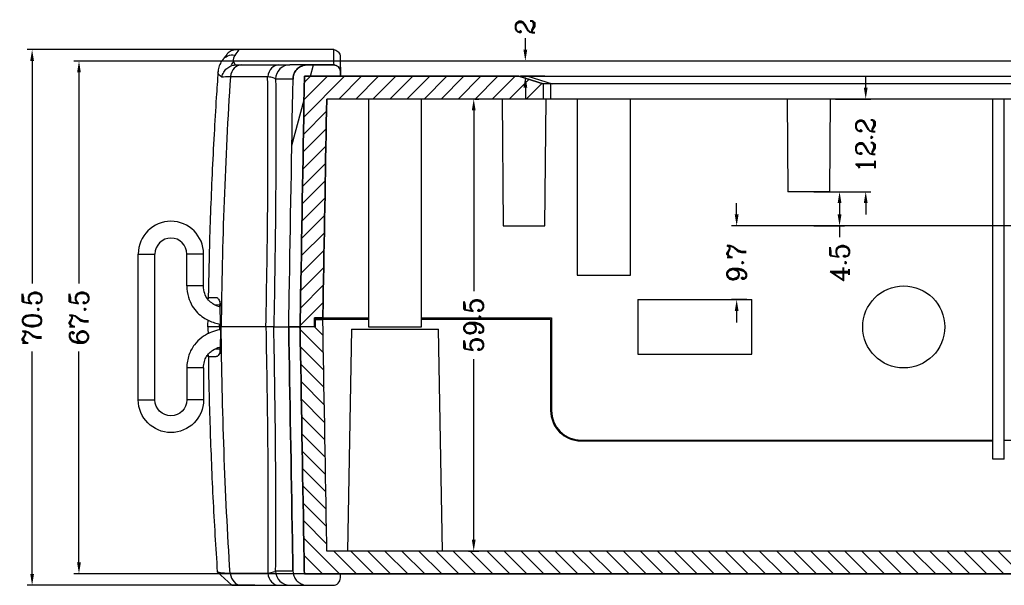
# Model space of a CAD drawing. Header units: millimetres. Extents: x -56 to 1013, y 0 to 900.
# Drawn here: x 345.2 to 474.8, y 739.5 to 814 of the extents above; entities that cross this region are included whole.
import ezdxf

# ---------------------------------------------------------------- set-up
doc = ezdxf.new("R2010")
doc.units = ezdxf.units.MM
doc.header["$MEASUREMENT"] = 0
doc.layers.get('0').update_dxf_attribs({"linetype": 'CONTINUOUS'})
doc.layers.get('Defpoints').update_dxf_attribs({"linetype": 'CONTINUOUS'})
doc.layers.add('1', color=7, linetype='CONTINUOUS')
doc.styles.add('ROMANC', font='romanc.shx', dxfattribs={"bigfont": 'gbcbig.shx'})
doc.dimstyles.new('YanXiu', dxfattribs={"dimtxt": 2.5, "dimasz": 1.5, "dimexe": 0.66, "dimexo": 0.66, "dimgap": 0.66, "dimtad": 0, "dimdec": 1, "dimzin": 0, "dimdsep": 46, "dimtxsty": 'ROMANC', "dimcen": 0, "dimclrd": 131, "dimclre": 131, "dimclrt": 42, "dimadec": 0, "dimazin": 0, "dimtfac": 1, "dimtdec": 4, "dimtofl": 0, "dimtmove": 0, "dimatfit": 3, "dimfxl": 1, "dimtolj": 1, "dimtzin": 0, "dimlwd": 0, "dimlwe": 0, "dimarcsym": 0})

# ---------------------------------------------------------------- blocks, each defined once
blk = doc.blocks.new('*D55')
at = {"color": 131, "lineweight": 5}
for p, q in [((456.59, 805.04), (456.59, 806.54)), ((452.61, 803.54), (457.25, 803.54)), ((452.61, 791.34), (457.25, 791.34)), ((456.59, 789.84), (456.59, 788.34))]:
    blk.add_line(p, q, dxfattribs=at)
at = {"color": 131, "lineweight": 18}
for points in [[(456.34, 805.04), (456.84, 805.04), (456.59, 803.54)], [(456.34, 789.84), (456.84, 789.84), (456.59, 791.34)]]:
    blk.add_solid(points, dxfattribs=at)
at = {"layer": 'Defpoints', "color": 0, "lineweight": 18}
for p in [(451.95, 803.54), (451.95, 791.34), (456.59, 791.34)]:
    blk.add_point(p, dxfattribs=at)
at = {"color": 42, "lineweight": 18, "insert": (456.59, 797.44), "char_height": 2.5, "attachment_point": 5, "rotation": 90, "style": 'ROMANC'}
blk.add_mtext('12.2', dxfattribs=at)
blk = doc.blocks.new('*D56')
at = {"color": 131, "lineweight": 5}
for p, q in [((439.59, 788.34), (439.59, 789.84)), ((491.22, 786.84), (438.93, 786.84)), ((440.93, 777.14), (438.93, 777.14)), ((439.59, 775.64), (439.59, 774.14))]:
    blk.add_line(p, q, dxfattribs=at)
at = {"color": 131, "lineweight": 18}
for points in [[(439.34, 788.34), (439.84, 788.34), (439.59, 786.84)], [(439.34, 775.64), (439.84, 775.64), (439.59, 777.14)]]:
    blk.add_solid(points, dxfattribs=at)
at = {"layer": 'Defpoints', "color": 0, "lineweight": 18}
for p in [(439.59, 786.84), (491.88, 786.84), (441.59, 777.14)]:
    blk.add_point(p, dxfattribs=at)
at = {"color": 42, "lineweight": 18, "insert": (439.59, 781.99), "char_height": 2.5, "attachment_point": 5, "rotation": 90, "style": 'ROMANC'}
blk.add_mtext('9.7', dxfattribs=at)
blk = doc.blocks.new('*D57')
at = {"color": 131, "lineweight": 5}
for p, q in [((449.75, 791.34), (453.8, 791.34)), ((453.14, 789.84), (453.14, 788.34)), ((449.75, 786.84), (453.8, 786.84)), ((453.14, 786.84), (453.14, 785.34))]:
    blk.add_line(p, q, dxfattribs=at)
at = {"color": 131, "lineweight": 18}
for points in [[(452.89, 789.84), (453.39, 789.84), (453.14, 791.34)], [(452.89, 788.34), (453.39, 788.34), (453.14, 786.84)]]:
    blk.add_solid(points, dxfattribs=at)
at = {"layer": 'Defpoints', "color": 0, "lineweight": 18}
for p in [(449.09, 791.34), (449.09, 786.84), (453.14, 786.84)]:
    blk.add_point(p, dxfattribs=at)
at = {"color": 42, "lineweight": 18, "insert": (453.14, 782), "char_height": 2.5, "attachment_point": 5, "rotation": 90, "style": 'ROMANC'}
blk.add_mtext('4.5', dxfattribs=at)
blk = doc.blocks.new('*D59')
at = {"color": 131, "lineweight": 5}
for p, q in [((405.11, 803.54), (405.62, 803.54)), ((404.96, 802.04), (404.96, 778.26)), ((404.96, 745.54), (404.96, 769.32)), ((404.29, 744.04), (405.62, 744.04))]:
    blk.add_line(p, q, dxfattribs=at)
at = {"color": 131, "lineweight": 18}
for points in [[(404.71, 802.04), (405.21, 802.04), (404.96, 803.54)], [(404.71, 745.54), (405.21, 745.54), (404.96, 744.04)]]:
    blk.add_solid(points, dxfattribs=at)
at = {"layer": 'Defpoints', "color": 0, "lineweight": 18}
for p in [(404.45, 803.54), (403.63, 744.04), (404.96, 744.04)]:
    blk.add_point(p, dxfattribs=at)
at = {"color": 42, "lineweight": 18, "insert": (404.96, 773.79), "char_height": 2.5, "attachment_point": 5, "rotation": 90, "style": 'ROMANC'}
blk.add_mtext('59.5', dxfattribs=at)
blk = doc.blocks.new('*D63')
at = {"color": 131, "lineweight": 5}
for p, q in [((379.6, 810.04), (346.14, 810.04)), ((346.8, 808.54), (346.8, 779.26)), ((346.8, 741.04), (346.8, 770.32)), ((376.15, 739.54), (346.14, 739.54))]:
    blk.add_line(p, q, dxfattribs=at)
at = {"color": 131, "lineweight": 18}
for points in [[(346.55, 808.54), (347.05, 808.54), (346.8, 810.04)], [(346.55, 741.04), (347.05, 741.04), (346.8, 739.54)]]:
    blk.add_solid(points, dxfattribs=at)
at = {"layer": 'Defpoints', "color": 0, "lineweight": 18}
for p in [(380.26, 810.04), (346.8, 739.54), (376.81, 739.54)]:
    blk.add_point(p, dxfattribs=at)
at = {"color": 42, "lineweight": 18, "insert": (346.8, 774.79), "char_height": 2.5, "attachment_point": 5, "rotation": 90, "style": 'ROMANC'}
blk.add_mtext('70.5', dxfattribs=at)
blk = doc.blocks.new('*D64')
at = {"color": 131, "lineweight": 5}
for p, q in [((389.95, 808.54), (352.31, 808.54)), ((352.97, 807.04), (352.97, 779.26)), ((352.97, 742.54), (352.97, 770.32)), ((387.52, 741.04), (352.31, 741.04))]:
    blk.add_line(p, q, dxfattribs=at)
at = {"color": 131, "lineweight": 18}
for points in [[(352.72, 807.04), (353.22, 807.04), (352.97, 808.54)], [(352.72, 742.54), (353.22, 742.54), (352.97, 741.04)]]:
    blk.add_solid(points, dxfattribs=at)
at = {"layer": 'Defpoints', "color": 0, "lineweight": 18}
for p in [(352.97, 808.54), (390.61, 808.54), (388.18, 741.04)]:
    blk.add_point(p, dxfattribs=at)
at = {"color": 42, "lineweight": 18, "insert": (352.97, 774.79), "char_height": 2.5, "attachment_point": 5, "rotation": 90, "style": 'ROMANC'}
blk.add_mtext('67.5', dxfattribs=at)
blk = doc.blocks.new('*D65')
at = {"color": 131, "lineweight": 5}
for p, q in [((411.76, 810.04), (411.76, 811.54)), ((413.8, 808.54), (411.1, 808.54)), ((414.31, 806.54), (411.1, 806.54)), ((411.76, 805.04), (411.76, 803.54))]:
    blk.add_line(p, q, dxfattribs=at)
at = {"color": 131, "lineweight": 18}
for points in [[(411.51, 810.04), (412.01, 810.04), (411.76, 808.54)], [(411.51, 805.04), (412.01, 805.04), (411.76, 806.54)]]:
    blk.add_solid(points, dxfattribs=at)
at = {"layer": 'Defpoints', "color": 0, "lineweight": 18}
for p in [(411.76, 808.54), (414.46, 808.54), (414.97, 806.54)]:
    blk.add_point(p, dxfattribs=at)
at = {"color": 42, "lineweight": 18, "insert": (411.76, 813.03), "char_height": 2.5, "attachment_point": 5, "rotation": 90, "style": 'ROMANC'}
blk.add_mtext('2', dxfattribs=at)

msp = doc.modelspace()

# ---------------------------------------------------------------- hatches: boundary and pattern name
at = {"layer": '1', "lineweight": 13}
h = msp.add_hatch(dxfattribs=at)
h.set_pattern_fill('ANSI31', color=0, scale=5, angle=29.9848, style=0)
h.set_pattern_definition([(74.9848, (0, -10.213), (-15.33298, 4.11282), [])])
edge = h.paths.add_edge_path()
edge.add_line((382.09, 773.54), (380.59, 773.54))
edge.add_spline(control_points=[(380.59, 773.54), (380.61, 774.89), (380.64, 776.24), (380.83, 787.12), (380.99, 796.64), (381.16, 806.17)], knot_values=[0, 0, 0, 0, 0.124223, 0.124223, 1, 1, 1, 1], degree=3, periodic=0)
edge.add_spline(control_points=[(381.16, 806.17), (381.16, 806.28), (381.17, 806.39), (381.22, 806.63), (381.26, 806.76), (381.39, 807.08), (381.51, 807.26), (381.8, 807.58), (381.97, 807.71), (382.35, 807.91), (382.55, 807.98), (382.86, 808.03), (382.96, 808.04), (383.06, 808.04)], knot_values=[0, 0, 0, 0, 0.11297, 0.11297, 0.247832, 0.247832, 0.465219, 0.465219, 0.682651, 0.682651, 0.900097, 0.900097, 1, 1, 1, 1], degree=3, periodic=0)
edge.add_line((383.06, 808.04), (386.5, 808.04))
edge.add_ellipse((386.5, 807.14), major_axis=(-0.9, 0), ratio=1, start_angle=181, end_angle=270, ccw=False)
edge.add_line((387.4, 807.15), (387.41, 806.54))
edge.add_line((387.41, 806.54), (382.67, 806.54))
edge.add_spline(control_points=[(382.67, 806.54), (382.5, 796.9), (382.33, 787.27), (382.14, 776.27), (382.11, 774.9), (382.09, 773.54)], knot_values=[0, 0, 0, 0, 0.875709, 0.875709, 1, 1, 1, 1], degree=3, periodic=0)
h = msp.add_hatch(dxfattribs=at)
h.set_pattern_fill('ANSI31', color=2, scale=0.5, style=0)
h.set_pattern_definition([(45, (0, -10.2129), (-1.122532, 1.122532), [])])
edge = h.paths.add_edge_path()
edge.add_spline(control_points=[(385.6, 803.54), (385.45, 795.12), (385.3, 786.69), (385.13, 777.09), (385.11, 775.92), (385.09, 774.74)], knot_values=[0, 0, 0, 0, 0.877249, 0.877249, 1, 1, 1, 1], degree=3, periodic=0)
edge.add_line((385.09, 774.74), (383.99, 774.74))
edge.add_line((383.99, 774.74), (383.99, 773.54))
edge.add_line((383.99, 773.54), (382.09, 773.54))
edge.add_spline(control_points=[(382.09, 773.54), (382.11, 774.9), (382.14, 776.27), (382.33, 787.27), (382.5, 796.9), (382.67, 806.54)], knot_values=[0, 0, 0, 0, 0.124302, 0.124302, 1, 1, 1, 1], degree=3, periodic=0)
edge.add_line((382.67, 806.54), (410.89, 806.54))
edge.add_line((410.89, 806.54), (414.09, 805.54))
edge.add_line((414.09, 805.54), (414.09, 803.54))
edge.add_line((414.09, 803.54), (385.6, 803.54))
edge = h.paths.add_edge_path()
edge.add_line((583.84, 803.04), (580.5, 803.04))
edge.add_line((580.5, 803.04), (580.5, 805.74))
edge.add_line((580.5, 805.74), (594.59, 805.74))
edge.add_line((594.59, 805.74), (594.59, 806.54))
edge.add_line((594.59, 806.54), (615.51, 806.54))
edge.add_spline(control_points=[(615.51, 806.54), (615.68, 796.9), (615.85, 787.27), (616.04, 776.27), (616.07, 774.9), (616.09, 773.54)], knot_values=[0, 0, 0, 0, 0.875729, 0.875729, 1, 1, 1, 1], degree=3, periodic=0)
edge.add_line((616.09, 773.54), (614.19, 773.54))
edge.add_line((614.19, 773.54), (614.19, 774.74))
edge.add_line((614.19, 774.74), (613.09, 774.74))
edge.add_spline(control_points=[(613.09, 774.74), (613.06, 775.93), (613.04, 777.12), (612.88, 786.72), (612.73, 795.13), (612.58, 803.54)], knot_values=[0, 0, 0, 0, 0.124342, 0.124342, 1, 1, 1, 1], degree=3, periodic=0)
edge.add_line((612.58, 803.54), (597.59, 803.54))
edge.add_line((597.59, 803.54), (597.59, 803.04))
edge.add_line((597.59, 803.04), (595.7, 803.04))
edge.add_line((595.7, 803.04), (595.49, 797.04))
edge.add_line((595.49, 797.04), (594.5, 797.04))
edge.add_line((594.5, 797.04), (594.29, 803.04))
edge.add_line((594.29, 803.04), (590.46, 803.04))
edge.add_line((590.46, 803.04), (590.29, 798.04))
edge.add_line((590.29, 798.04), (589.29, 798.04))
edge.add_line((589.29, 798.04), (589.11, 803.04))
edge.add_line((589.11, 803.04), (585.88, 803.04))
edge.add_spline(control_points=[(585.88, 803.04), (585.85, 802.2), (585.81, 801.37), (585.73, 799.7), (585.7, 798.87), (585.66, 798.04)], knot_values=[0, 0, 0, 0, 0.5, 0.5, 1, 1, 1, 1], degree=3, periodic=0)
edge.add_line((585.66, 798.04), (584.08, 798.04))
edge.add_spline(control_points=[(584.08, 798.04), (584.04, 798.87), (584, 799.7), (583.92, 801.37), (583.88, 802.2), (583.84, 803.04)], knot_values=[0, 0, 0, 0, 0.5, 0.5, 1, 1, 1, 1], degree=3, periodic=0)
edge = h.paths.add_edge_path()
edge.add_line((547.89, 798.04), (546.89, 798.04))
edge.add_line((546.89, 798.04), (546.72, 803.04))
edge.add_line((546.72, 803.04), (542.89, 803.04))
edge.add_line((542.89, 803.04), (542.68, 797.04))
edge.add_line((542.68, 797.04), (541.69, 797.04))
edge.add_line((541.69, 797.04), (541.48, 803.04))
edge.add_line((541.48, 803.04), (539.59, 803.04))
edge.add_line((539.59, 803.04), (539.59, 803.54))
edge.add_line((539.59, 803.54), (522.09, 803.54))
edge.add_line((522.09, 803.54), (522.09, 805.54))
edge.add_line((522.09, 805.54), (525.29, 806.54))
edge.add_line((525.29, 806.54), (542.59, 806.54))
edge.add_line((542.59, 806.54), (542.59, 805.74))
edge.add_line((542.59, 805.74), (556.68, 805.74))
edge.add_line((556.68, 805.74), (556.68, 803.04))
edge.add_line((556.68, 803.04), (553.34, 803.04))
edge.add_spline(control_points=[(553.34, 803.04), (553.3, 802.2), (553.26, 801.37), (553.18, 799.7), (553.14, 798.87), (553.1, 798.04)], knot_values=[0, 0, 0, 0, 0.5, 0.5, 1, 1, 1, 1], degree=3, periodic=0)
edge.add_line((553.1, 798.04), (551.52, 798.04))
edge.add_spline(control_points=[(551.52, 798.04), (551.48, 798.87), (551.45, 799.7), (551.37, 801.37), (551.33, 802.2), (551.3, 803.04)], knot_values=[0, 0, 0, 0, 0.5, 0.5, 1, 1, 1, 1], degree=3, periodic=0)
edge.add_line((551.3, 803.04), (548.06, 803.04))
edge.add_line((548.06, 803.04), (547.89, 798.04))
h = msp.add_hatch(dxfattribs=at)
h.set_pattern_fill('ANSI31', color=2, scale=0.5, angle=89.9544, style=0)
h.set_pattern_definition([(134.95437, (0, -10.2129), (-1.1234256, -1.1216378), [])])
edge = h.paths.add_edge_path()
edge.add_line((534.05, 748.04), (534.05, 754.54))
edge.add_arc((533.05, 754.54), 1, 0, 90)
edge.add_line((533.05, 755.54), (526.92, 755.54))
edge.add_arc((526.92, 754.54), 1, 90, 180)
edge.add_line((525.92, 754.54), (525.92, 748.04))
edge.add_line((525.92, 748.04), (518.99, 748.04))
edge.add_arc((518.99, 746.04), 2, 90, 180)
edge.add_line((516.99, 746.04), (516.99, 744.04))
edge.add_line((516.99, 744.04), (385.62, 744.04))
edge.add_spline(control_points=[(385.62, 744.04), (385.61, 744.96), (385.59, 745.89), (385.41, 756.06), (385.25, 765.3), (385.09, 774.54)], knot_values=[0, 0, 0, 0, 0.091059, 0.091059, 1, 1, 1, 1], degree=3, periodic=0)
edge.add_line((385.09, 774.54), (384.09, 774.54))
edge.add_line((384.09, 774.54), (384.09, 773.54))
edge.add_line((384.09, 773.54), (382.09, 773.54))
edge.add_spline(control_points=[(382.09, 773.54), (382.25, 764.07), (382.42, 754.6), (382.61, 743.77), (382.63, 742.4), (382.66, 741.04)], knot_values=[0, 0, 0, 0, 0.874041, 0.874041, 1, 1, 1, 1], degree=3, periodic=0)
edge.add_line((382.66, 741.04), (520.99, 741.04))
edge.add_line((520.99, 741.04), (520.99, 743.04))
edge.add_line((520.99, 743.04), (524.87, 743.04))
edge.add_line((524.87, 743.04), (526.31, 745.54))
edge.add_line((526.31, 745.54), (528.33, 745.54))
edge.add_line((528.33, 745.54), (528.33, 751.54))
edge.add_line((528.33, 751.54), (531.63, 751.54))
edge.add_line((531.63, 751.54), (531.63, 745.54))
edge.add_line((531.63, 745.54), (533.66, 745.54))
edge.add_line((533.66, 745.54), (535.1, 743.04))
edge.add_line((535.1, 743.04), (537.98, 743.04))
edge.add_line((537.98, 743.04), (538.33, 763.04))
edge.add_line((538.33, 763.04), (595.35, 763.04))
edge.add_line((595.35, 763.04), (595.69, 743.04))
edge.add_line((595.69, 743.04), (597.8, 743.04))
edge.add_line((597.8, 743.04), (597.8, 741.04))
edge.add_line((597.8, 741.04), (615.52, 741.04))
edge.add_spline(control_points=[(615.52, 741.04), (615.55, 742.4), (615.57, 743.77), (615.76, 754.6), (615.92, 764.07), (616.09, 773.54)], knot_values=[0, 0, 0, 0, 0.125985, 0.125985, 1, 1, 1, 1], degree=3, periodic=0)
edge.add_line((616.09, 773.54), (614.09, 773.54))
edge.add_line((614.09, 773.54), (614.09, 774.54))
edge.add_line((614.09, 774.54), (613.09, 774.54))
edge.add_spline(control_points=[(613.09, 774.54), (612.93, 765.3), (612.77, 756.06), (612.59, 745.89), (612.57, 744.96), (612.56, 744.04)], knot_values=[0, 0, 0, 0, 0.908941, 0.908941, 1, 1, 1, 1], degree=3, periodic=0)
edge.add_line((612.56, 744.04), (598.78, 744.04))
edge.add_line((598.78, 744.04), (598.59, 766.04))
edge.add_line((598.59, 766.04), (535.09, 766.04))
edge.add_line((535.09, 766.04), (534.93, 748.04))
edge.add_line((534.93, 748.04), (534.05, 748.04))
h = msp.add_hatch(dxfattribs=at)
h.set_pattern_fill('ANSI31', color=0, scale=5, angle=59.9696, style=0)
h.set_pattern_definition([(104.9696, (0, -10.213), (-15.33625, -4.1006), [])])
edge = h.paths.add_edge_path()
edge.add_spline(control_points=[(382.66, 741.04), (382.63, 742.4), (382.61, 743.77), (382.42, 754.6), (382.25, 764.07), (382.09, 773.54)], knot_values=[0, 0, 0, 0, 0.125929, 0.125929, 1, 1, 1, 1], degree=3, periodic=0)
edge.add_line((382.09, 773.54), (380.59, 773.54))
edge.add_spline(control_points=[(380.59, 773.54), (380.75, 764.18), (380.92, 754.81), (381.1, 744.1), (381.13, 742.75), (381.15, 741.4)], knot_values=[0, 0, 0, 0, 0.873981, 0.873981, 1, 1, 1, 1], degree=3, periodic=0)
edge.add_spline(control_points=[(381.15, 741.4), (381.15, 741.29), (381.16, 741.18), (381.23, 740.86), (381.3, 740.66), (381.52, 740.29), (381.66, 740.13), (381.98, 739.85), (382.17, 739.74), (382.57, 739.59), (382.78, 739.54), (383.01, 739.54), (383.03, 739.54), (383.05, 739.54)], knot_values=[0, 0, 0, 0, 0.112701, 0.112701, 0.330004, 0.330004, 0.547304, 0.547304, 0.764639, 0.764639, 0.982027, 0.982027, 1, 1, 1, 1], degree=3, periodic=0)
edge.add_line((383.05, 739.54), (386.41, 739.54))
edge.add_arc((386.41, 740.54), 1, 270, 359)
edge.add_line((387.41, 740.52), (387.42, 741.04))
edge.add_line((387.42, 741.04), (382.66, 741.04))

# ---------------------------------------------------------------- linework, layer by layer
at = {"layer": '1', "color": 0, "linetype": 'Continuous', "lineweight": 18}
for p, q in [((386.47, 810.04), (374.04, 810.04)), ((383.06, 808.04), (380.76, 808.04)), ((386.5, 808.04), (383.06, 808.04)), ((383.06, 808.04), (386.5, 808.04)), ((610.8, 808.54), (387.38, 808.54)), ((387.41, 806.54), (387.4, 807.15)), ((387.4, 807.15), (387.41, 806.54)), ((387.41, 806.54), (382.67, 806.54)), ((410.89, 806.54), (382.67, 806.54)), ((382.67, 806.54), (410.89, 806.54)), ((387.41, 806.54), (382.67, 806.54)), ((414.09, 805.54), (410.89, 806.54)), ((410.89, 806.54), (412.08, 806.54)), ((410.89, 806.54), (414.09, 805.54)), ((412.08, 806.54), (524.1, 806.54)), ((414.09, 805.54), (414.09, 803.54)), ((414.09, 805.54), (414.09, 805.54)), ((414.09, 805.54), (414.09, 803.54)), ((520.9, 805.54), (415.28, 805.54)), ((414.09, 803.54), (385.6, 803.54)), ((414.09, 803.54), (385.6, 803.54)), ((391.09, 803.54), (391.09, 773.54)), ((398.09, 773.54), (398.09, 803.54)), ((408.69, 803.54), (408.84, 786.84)), ((415.09, 803.54), (414.09, 803.54)), ((414.34, 786.84), (414.49, 803.54)), ((521.09, 803.54), (415.09, 803.54)), ((418.59, 803.54), (418.59, 780.34)), ((425.59, 780.34), (425.59, 803.54)), ((446.23, 803.54), (446.34, 791.34)), ((451.84, 791.34), (451.95, 803.54)), ((473.34, 756.14), (473.34, 803.54)), ((474.84, 756.14), (474.84, 803.54)), ((451.84, 791.34), (446.34, 791.34)), ((408.84, 786.84), (414.34, 786.84)), ((360.78, 763.94), (360.78, 783.14)), ((362.98, 763.94), (362.98, 783.14)), ((367.18, 778.94), (367.18, 783.14)), ((369.38, 778.94), (369.38, 783.14)), ((418.59, 780.34), (425.59, 780.34)), ((369.38, 778.94), (367.18, 778.94)), ((370.01, 777.41), (371.02, 777.42)), ((426.59, 777.14), (441.59, 777.14)), ((426.59, 777.14), (426.59, 769.94)), ((441.59, 769.94), (441.59, 777.14)), ((383.99, 773.54), (383.99, 774.74)), ((383.99, 774.74), (385.09, 774.74)), ((385.09, 774.74), (383.99, 774.74)), ((383.99, 774.74), (383.99, 773.54)), ((383.99, 774.54), (384.09, 774.54)), ((384.09, 774.54), (385.09, 774.54)), ((384.09, 773.54), (384.09, 774.54)), ((385.09, 774.54), (384.09, 774.54)), ((384.09, 774.54), (384.09, 773.54)), ((385.09, 774.74), (391.09, 774.74)), ((391.09, 774.54), (385.09, 774.54)), ((398.09, 774.74), (415.19, 774.74)), ((415.09, 774.54), (398.09, 774.54)), ((415.09, 774.54), (415.09, 762.54)), ((415.19, 774.74), (415.19, 762.54)), ((371.46, 773.54), (369.96, 773.54)), ((371.46, 773.54), (369.96, 773.54)), ((371.46, 773.54), (371.49, 773.54)), ((371.46, 773.54), (371.49, 773.54)), ((378.62, 773.54), (380.59, 773.54)), ((378.62, 773.54), (380.59, 773.54)), ((382.09, 773.54), (380.59, 773.54)), ((380.59, 773.54), (382.09, 773.54)), ((382.09, 773.54), (380.59, 773.54)), ((382.09, 773.54), (380.59, 773.54)), ((384.09, 773.54), (382.09, 773.54)), ((383.99, 773.54), (382.09, 773.54)), ((383.99, 773.54), (382.09, 773.54)), ((384.09, 773.54), (382.09, 773.54)), ((388.86, 773.24), (388.35, 744.04)), ((388.86, 773.24), (400.32, 773.24)), ((391.09, 773.54), (398.09, 773.54)), ((400.83, 744.04), (400.32, 773.24)), ((426.59, 769.94), (441.59, 769.94)), ((369.38, 768.14), (367.18, 768.14)), ((367.18, 768.14), (367.18, 763.94)), ((369.38, 768.14), (369.38, 763.94)), ((419.09, 758.64), (473.34, 758.64)), ((474.84, 758.64), (523.34, 758.64)), ((419.09, 758.54), (473.34, 758.54)), ((474.84, 756.14), (473.34, 756.14)), ((516.99, 744.04), (385.62, 744.04)), ((516.99, 744.04), (385.62, 744.04)), ((373.08, 739.54), (371.19, 741.31)), ((382.66, 741.04), (387.42, 741.04)), ((520.99, 741.04), (382.66, 741.04)), ((382.66, 741.04), (520.99, 741.04)), ((387.42, 741.04), (382.66, 741.04)), ((387.41, 740.52), (387.42, 741.04)), ((387.41, 740.52), (387.42, 741.04)), ((373.08, 739.54), (374.34, 739.54)), ((380.76, 739.54), (383.05, 739.54)), ((383.05, 739.54), (386.41, 739.54)), ((383.05, 739.54), (386.41, 739.54))]:
    msp.add_line(p, q, dxfattribs=at)
at = {"layer": '1', "color": 0, "linetype": 'Continuous', "lineweight": 13}
for p, q in [((381.16, 806.17), (378.87, 806.17)), ((412.08, 806.54), (415.28, 805.54)), ((415.09, 805.54), (415.09, 803.54)), ((360.78, 783.14), (362.98, 783.14)), ((369.38, 783.14), (367.18, 783.14)), ((371.5, 776.43), (370.93, 776.42)), ((371.59, 776.44), (371.5, 776.44)), ((370.94, 770.64), (371.5, 770.64)), ((371.5, 770.64), (371.59, 770.64)), ((360.78, 763.94), (362.98, 763.94)), ((369.38, 763.94), (367.18, 763.94)), ((381.15, 741.4), (378.87, 741.4))]:
    msp.add_line(p, q, dxfattribs=at)
at = {"layer": '1', "color": 0, "linetype": 'Continuous', "lineweight": 18}
msp.add_circle((461.59, 773.54), 5.4, dxfattribs=at)
for centre, radius, start, end in [((386.5, 807.14), 0.9, 1, 90), ((365.08, 783.14), 4.3, 0, 180), ((365.08, 783.14), 2.1, 0, 180), ((419.09, 762.54), 4, 180, 270), ((419.09, 762.54), 3.9, 180, 270), ((386.41, 740.54), 1, 270, 359), ((386.41, 740.54), 1, 270, 359)]:
    msp.add_arc(centre, radius, start, end, dxfattribs=at)
at = {"layer": '1', "color": 0, "linetype": 'Continuous', "lineweight": 18, "extrusion": (0, 0, -1)}
for centre, radius, start, end in [((-386.5, 807.14), 0.9, 90, 179), ((-365.08, 763.94), 4.3, 180, 0), ((-365.08, 763.94), 2.1, 180, 0)]:
    msp.add_arc(centre, radius, start, end, dxfattribs=at)
at = {"layer": '1', "color": 0, "linetype": 'Continuous', "lineweight": 13}
for centre, major_axis, ratio, start_param, end_param in [((373.37, 807.5), (-1.55, 1.1), 0.922904, 5.226291, 6.283689), ((374.37, 806.14), (0, -1.9), 0.77894, 3.141593, 4.530151), ((379.28, 806.14), (0, -1.9), 0.778093, 3.141593, 4.536126), ((380.76, 806.14), (0, -1.9), 0.996069, 3.141593, 4.694936), ((374.34, 741.44), (0, -1.9), 0.778725, 4.89314, 6.283185), ((379.28, 741.44), (0, -1.9), 0.77776, 4.886225, 6.283185), ((380.76, 741.44), (0, -1.9), 0.996089, 4.729842, 6.283185)]:
    msp.add_ellipse(centre, major_axis=major_axis, ratio=ratio, start_param=start_param, end_param=end_param, dxfattribs=at)
at = {"layer": '1', "color": 0, "linetype": 'Continuous', "lineweight": 18, "extrusion": (0, 0, -1)}
msp.add_ellipse((414.09, 809.73), major_axis=(5.53, -1.73), ratio=0.690451, start_param=1.14578, end_param=1.180578, dxfattribs=at)
at = {"layer": '1', "color": 0, "linetype": 'Continuous', "lineweight": 18}
for points, degree in [([(372.37, 809.32), (371.83, 808.6)], 1), ([(386.52, 810.04), (386.5, 810.04), (386.49, 810.04), (386.47, 810.04)], 3), ([(373.39, 808.54), (373.32, 808.45), (373.2, 808.28), (373.07, 808.11), (373.01, 808.02)], 3), ([(373.56, 808.03), (373.59, 808.04), (373.63, 808.04), (373.66, 808.04)], 3), ([(373.66, 808.04), (373.85, 808.04), (374.09, 808.04), (374.37, 808.04)], 3), ([(374.37, 808.04), (376.01, 808.04), (377.64, 808.04), (379.28, 808.04)], 3), ([(379.28, 808.04), (380.13, 808.04), (380.64, 808.04), (380.76, 808.04)], 3), ([(387.37, 809.15), (387.38, 808.49), (387.39, 807.82), (387.4, 807.15)], 3), ([(370.01, 777.41), (370.09, 777.41), (370.44, 777.41), (371.02, 777.42)], 3), ([(371.5, 776.44), (371.5, 776.37), (371.5, 776.3), (371.5, 776.23)], 3), ([(371.5, 776.23), (371.5, 776.29), (371.5, 776.36), (371.5, 776.43)], 3), ([(371.6, 773.54), (371.59, 774.5), (371.58, 775.46), (371.59, 776.42)], 3), ([(369.96, 773.54), (369.96, 773.85), (369.96, 774.17), (369.97, 774.49)], 3), ([(369.96, 773.54), (369.96, 773.23), (369.96, 772.93), (369.97, 772.62)], 3), ([(371.46, 773.54), (371.46, 773.67), (371.46, 773.81), (371.46, 773.95)], 3), ([(371.46, 773.95), (371.46, 773.81), (371.46, 773.67), (371.46, 773.54)], 3), ([(371.46, 773.54), (371.46, 773.41), (371.46, 773.27), (371.46, 773.14)], 3), ([(371.46, 773.54), (371.46, 773.41), (371.46, 773.27), (371.46, 773.14)], 3), ([(371.6, 773.54), (371.59, 772.57), (371.58, 771.6), (371.59, 770.64)], 3), ([(371.5, 770.9), (371.5, 770.81), (371.5, 770.72), (371.5, 770.64)], 3), ([(371.5, 770.9), (371.5, 770.81), (371.5, 770.72), (371.5, 770.64)], 3), ([(370.02, 769.64), (370.1, 769.64), (370.44, 769.64), (371.02, 769.64)], 3), ([(374.34, 739.54), (375.98, 739.54), (377.63, 739.54), (379.28, 739.54)], 3), ([(379.28, 739.54), (380.13, 739.54), (380.64, 739.54), (380.76, 739.54)], 3)]:
    msp.add_open_spline(points, degree=degree, dxfattribs=at)
for points, knots in [([(373.76, 810.04), (373.56, 810.04), (373.35, 810), (372.97, 809.86), (372.79, 809.76), (372.53, 809.54), (372.44, 809.45), (372.36, 809.34)], [0, 0, 0, 0, 0.376774, 0.376774, 0.753407, 0.753407, 1, 1, 1, 1]), ([(373.76, 810.04), (373.83, 810.04), (373.91, 810.04), (374, 810.04), (374.02, 810.04), (374.04, 810.04)], [0, 0, 0, 0, 0.768099, 0.768099, 1, 1, 1, 1]), ([(386.52, 810.04), (386.62, 810.03), (386.72, 810.01), (386.9, 809.93), (386.99, 809.88), (387.14, 809.74), (387.2, 809.66), (387.3, 809.49), (387.34, 809.39), (387.36, 809.25), (387.37, 809.21), (387.37, 809.16), (387.37, 809.16), (387.37, 809.15)], [0, 0, 0, 0, 0.222157, 0.222157, 0.444202, 0.444202, 0.667966, 0.667966, 0.895005, 0.895005, 0.992337, 0.992337, 1, 1, 1, 1]), ([(371.82, 808.6), (371.81, 808.58), (371.64, 808.38), (371.44, 807.91), (371.28, 807.42), (371.29, 807.15), (371.29, 807.12)], [0, 0, 0, 0, 0.05409, 0.503667, 0.941163, 1, 1, 1, 1]), ([(371.78, 806.4), (371.78, 806.41), (371.78, 806.41), (371.83, 806.64), (371.91, 806.87), (372.14, 807.25), (372.28, 807.42), (372.6, 807.7), (372.78, 807.81), (373.16, 807.97), (373.36, 808.02), (373.56, 808.03)], [0, 0, 0, 0, 0.006695, 0.006695, 0.270144, 0.270144, 0.514797, 0.514797, 0.757325, 0.757325, 1, 1, 1, 1]), ([(383.06, 808.04), (382.96, 808.04), (382.86, 808.03), (382.55, 807.98), (382.35, 807.91), (381.97, 807.71), (381.8, 807.58), (381.51, 807.26), (381.39, 807.08), (381.26, 806.76), (381.22, 806.63), (381.17, 806.39), (381.16, 806.28), (381.16, 806.17)], [0, 0, 0, 0, 0.099903, 0.099903, 0.317349, 0.317349, 0.534781, 0.534781, 0.752168, 0.752168, 0.88703, 0.88703, 1, 1, 1, 1]), ([(381.16, 806.17), (381.16, 806.28), (381.17, 806.39), (381.22, 806.63), (381.26, 806.76), (381.39, 807.08), (381.51, 807.26), (381.8, 807.58), (381.97, 807.71), (382.35, 807.91), (382.55, 807.98), (382.86, 808.03), (382.96, 808.04), (383.06, 808.04)], [0, 0, 0, 0, 0.11297, 0.11297, 0.247832, 0.247832, 0.465219, 0.465219, 0.682651, 0.682651, 0.900097, 0.900097, 1, 1, 1, 1]), ([(371.28, 807.12), (371.2, 806), (371.02, 803.26), (370.75, 798.78), (370.49, 793.71), (370.28, 788.57), (370.12, 783.5), (370.04, 779.73), (370, 777.64), (370, 777.24)], [0, 0, 0, 0, 0.114431, 0.278076, 0.454547, 0.624189, 0.792559, 0.959477, 1, 1, 1, 1]), ([(380.59, 773.54), (380.61, 774.89), (380.64, 776.24), (380.83, 787.12), (380.99, 796.64), (381.16, 806.17)], [0, 0, 0, 0, 0.124223, 0.124223, 1, 1, 1, 1]), ([(380.59, 773.54), (380.61, 774.89), (380.64, 776.24), (380.83, 787.12), (380.99, 796.64), (381.16, 806.17)], [0, 0, 0, 0, 0.124223, 0.124223, 1, 1, 1, 1]), ([(382.09, 773.54), (382.11, 774.9), (382.14, 776.27), (382.33, 787.27), (382.5, 796.9), (382.67, 806.54)], [0, 0, 0, 0, 0.124291, 0.124291, 1, 1, 1, 1]), ([(382.09, 773.54), (382.11, 774.9), (382.14, 776.27), (382.33, 787.27), (382.5, 796.9), (382.67, 806.54)], [0, 0, 0, 0, 0.124302, 0.124302, 1, 1, 1, 1]), ([(382.09, 773.54), (382.11, 774.9), (382.14, 776.27), (382.33, 787.27), (382.5, 796.9), (382.67, 806.54)], [0, 0, 0, 0, 0.124302, 0.124302, 1, 1, 1, 1]), ([(382.67, 806.54), (382.5, 796.9), (382.33, 787.27), (382.14, 776.27), (382.11, 774.9), (382.09, 773.54)], [0, 0, 0, 0, 0.875709, 0.875709, 1, 1, 1, 1]), ([(415.09, 805.54), (414.98, 805.54), (414.86, 805.54), (414.65, 805.54), (414.55, 805.54), (414.38, 805.54), (414.3, 805.54), (414.18, 805.54), (414.14, 805.54), (414.1, 805.54), (414.09, 805.54), (414.09, 805.54)], [0, 0, 0, 0, 0.214451, 0.214451, 0.428847, 0.428847, 0.643779, 0.643779, 0.85861, 0.85861, 1, 1, 1, 1]), ([(385.09, 774.74), (385.11, 775.92), (385.13, 777.09), (385.3, 786.69), (385.45, 795.12), (385.6, 803.54)], [0, 0, 0, 0, 0.122751, 0.122751, 1, 1, 1, 1]), ([(385.6, 803.54), (385.45, 795.12), (385.3, 786.69), (385.13, 777.09), (385.11, 775.92), (385.09, 774.74)], [0, 0, 0, 0, 0.877249, 0.877249, 1, 1, 1, 1]), ([(367.18, 778.94), (367.18, 778.43), (367.3, 777.52), (367.82, 776.31), (368.53, 775.41), (369.5, 774.62), (370.55, 774.13), (371.33, 773.94), (371.59, 773.89)], [0, 0, 0, 0, 0.201713, 0.378719, 0.534154, 0.670766, 0.890447, 1, 1, 1, 1]), ([(371.62, 776.14), (371.43, 776.19), (371.02, 776.34), (370.43, 776.68), (369.87, 777.21), (369.46, 777.99), (369.37, 778.59), (369.38, 778.94)], [0, 0, 0, 0, 0.149363, 0.335192, 0.528873, 0.739135, 1, 1, 1, 1]), ([(369.99, 777.24), (369.99, 777.24), (369.99, 777.25), (369.99, 777.31), (370, 777.36), (370.01, 777.4), (370.01, 777.41), (370.01, 777.41)], [0, 0, 0, 0, 0.044649, 0.044649, 0.621046, 0.621046, 1, 1, 1, 1]), ([(371.02, 777.42), (371.08, 777.42), (371.14, 777.4), (371.25, 777.33), (371.31, 777.27), (371.41, 777.13), (371.46, 777.04), (371.53, 776.85), (371.56, 776.75), (371.58, 776.57), (371.59, 776.49), (371.59, 776.42)], [0, 0, 0, 0, 0.21627, 0.21627, 0.43244, 0.43244, 0.649897, 0.649897, 0.865168, 0.865168, 1, 1, 1, 1]), ([(371.5, 776.95), (371.5, 776.86), (371.5, 776.75), (371.5, 776.58), (371.5, 776.5), (371.5, 776.43)], [0, 0, 0, 0, 0.585808, 0.585808, 1, 1, 1, 1]), ([(371.5, 776.95), (371.5, 776.86), (371.5, 776.76), (371.5, 776.59), (371.5, 776.51), (371.5, 776.44)], [0, 0, 0, 0, 0.570987, 0.570987, 1, 1, 1, 1]), ([(385.62, 744.04), (385.61, 744.96), (385.59, 745.89), (385.41, 756.06), (385.25, 765.3), (385.09, 774.54)], [0, 0, 0, 0, 0.091059, 0.091059, 1, 1, 1, 1]), ([(385.62, 744.04), (385.61, 744.96), (385.59, 745.89), (385.41, 756.06), (385.25, 765.3), (385.09, 774.54)], [0, 0, 0, 0, 0.091059, 0.091059, 1, 1, 1, 1]), ([(371.59, 773.18), (371.46, 773.16), (370.98, 773.06), (370.13, 772.77), (369.07, 772.16), (368.08, 771.2), (367.35, 769.8), (367.18, 768.74), (367.18, 768.14)], [0, 0, 0, 0, 0.05329, 0.200698, 0.367302, 0.553195, 0.76267, 1, 1, 1, 1]), ([(377.58, 773.54), (377.13, 773.54), (376.68, 773.54), (375.47, 773.54), (374.71, 773.54), (373.2, 773.54), (372.45, 773.54), (371.7, 773.54)], [0, 0, 0, 0, 0.229589, 0.229589, 0.617689, 0.617689, 1, 1, 1, 1]), ([(377.58, 773.54), (377.13, 773.54), (376.68, 773.54), (375.47, 773.54), (374.71, 773.54), (373.2, 773.54), (372.45, 773.54), (371.7, 773.54)], [0, 0, 0, 0, 0.229589, 0.229589, 0.617689, 0.617689, 1, 1, 1, 1]), ([(378.62, 773.54), (378.59, 773.54), (378.48, 773.54), (378.13, 773.54), (377.88, 773.54), (377.58, 773.54)], [0, 0, 0, 0, 0.49605, 0.49605, 1, 1, 1, 1]), ([(378.62, 773.54), (378.59, 773.54), (378.48, 773.54), (378.13, 773.54), (377.88, 773.54), (377.58, 773.54)], [0, 0, 0, 0, 0.49605, 0.49605, 1, 1, 1, 1]), ([(381.15, 741.4), (381.13, 742.75), (381.1, 744.1), (380.92, 754.81), (380.75, 764.18), (380.59, 773.54)], [0, 0, 0, 0, 0.126019, 0.126019, 1, 1, 1, 1]), ([(380.59, 773.54), (380.75, 764.18), (380.92, 754.81), (381.1, 744.1), (381.13, 742.75), (381.15, 741.4)], [0, 0, 0, 0, 0.873981, 0.873981, 1, 1, 1, 1]), ([(382.66, 741.04), (382.63, 742.4), (382.61, 743.77), (382.42, 754.6), (382.25, 764.07), (382.09, 773.54)], [0, 0, 0, 0, 0.125929, 0.125929, 1, 1, 1, 1]), ([(382.66, 741.04), (382.63, 742.4), (382.61, 743.77), (382.42, 754.6), (382.25, 764.07), (382.09, 773.54)], [0, 0, 0, 0, 0.125959, 0.125959, 1, 1, 1, 1]), ([(382.09, 773.54), (382.25, 764.07), (382.42, 754.6), (382.61, 743.77), (382.63, 742.4), (382.66, 741.04)], [0, 0, 0, 0, 0.874041, 0.874041, 1, 1, 1, 1]), ([(382.66, 741.04), (382.63, 742.4), (382.61, 743.77), (382.42, 754.6), (382.25, 764.07), (382.09, 773.54)], [0, 0, 0, 0, 0.125929, 0.125929, 1, 1, 1, 1]), ([(369.38, 768.14), (369.37, 768.44), (369.44, 768.95), (369.73, 769.63), (370.13, 770.12), (370.69, 770.58), (371.17, 770.8), (371.49, 770.9), (371.5, 770.9)], [0, 0, 0, 0, 0.23228, 0.417795, 0.581873, 0.733687, 0.996231, 1, 1, 1, 1]), ([(371.59, 770.64), (371.59, 770.53), (371.58, 770.42), (371.53, 770.21), (371.5, 770.11), (371.42, 769.94), (371.37, 769.86), (371.27, 769.74), (371.21, 769.69), (371.11, 769.65), (371.06, 769.64), (371.02, 769.64)], [0, 0, 0, 0, 0.209127, 0.209127, 0.418031, 0.418031, 0.630372, 0.630372, 0.847724, 0.847724, 1, 1, 1, 1]), ([(371.5, 770.64), (371.5, 770.53), (371.5, 770.41), (371.5, 770.2), (371.5, 770.1), (371.5, 770.01)], [0, 0, 0, 0, 0.500578, 0.500578, 1, 1, 1, 1]), ([(371.5, 770.64), (371.5, 770.53), (371.5, 770.41), (371.5, 770.25), (371.5, 770.19), (371.5, 770.13)], [0, 0, 0, 0, 0.634523, 0.634523, 1, 1, 1, 1]), ([(370.02, 769.64), (370.01, 769.64), (370, 769.66), (370, 769.72), (369.99, 769.76), (369.99, 769.8)], [0, 0, 0, 0, 0.576814, 0.576814, 1, 1, 1, 1]), ([(370, 769.81), (370.02, 768.5), (370.07, 765.54), (370.2, 760.97), (370.38, 756.06), (370.6, 751.11), (370.87, 746.16), (371.08, 742.9), (371.18, 741.31)], [0, 0, 0, 0, 0.137016, 0.309491, 0.476624, 0.652601, 0.829751, 1, 1, 1, 1]), ([(381.15, 741.4), (381.15, 741.29), (381.16, 741.18), (381.23, 740.86), (381.3, 740.66), (381.52, 740.29), (381.66, 740.13), (381.98, 739.85), (382.17, 739.74), (382.57, 739.59), (382.78, 739.54), (383.01, 739.54), (383.03, 739.54), (383.05, 739.54)], [0, 0, 0, 0, 0.112701, 0.112701, 0.330004, 0.330004, 0.547304, 0.547304, 0.764639, 0.764639, 0.982027, 0.982027, 1, 1, 1, 1]), ([(381.15, 741.4), (381.15, 741.29), (381.16, 741.18), (381.23, 740.86), (381.3, 740.66), (381.52, 740.29), (381.66, 740.13), (381.98, 739.85), (382.17, 739.74), (382.57, 739.59), (382.78, 739.54), (383.01, 739.54), (383.03, 739.54), (383.05, 739.54)], [0, 0, 0, 0, 0.112701, 0.112701, 0.330004, 0.330004, 0.547304, 0.547304, 0.764639, 0.764639, 0.982027, 0.982027, 1, 1, 1, 1])]:
    msp.add_open_spline(points, degree=3, knots=knots, dxfattribs=at)
at = {"layer": '1', "color": 0, "linetype": 'Continuous', "lineweight": 13}
for points in [[(373.49, 809.28), (373.21, 808.89), (373.23, 808.46), (373.56, 808.03)], [(374.04, 810.04), (373.86, 809.79), (373.67, 809.53), (373.49, 809.28)], [(386.56, 808.04), (386.54, 808.7), (386.53, 809.37), (386.52, 810.04)], [(371.78, 806.4), (371.43, 806.65), (371.26, 806.89), (371.28, 807.12)], [(372.91, 806.48), (372.44, 806.46), (372.06, 806.43), (371.78, 806.4)], [(377.58, 773.54), (377.83, 784.66), (377.92, 795.8), (377.82, 806.47)], [(378.87, 806.17), (378.95, 795.58), (378.86, 784.55), (378.62, 773.54)], [(372.88, 741.1), (372.19, 751.74), (371.81, 762.63), (371.7, 773.54)], [(377.58, 773.54), (377.82, 762.59), (377.92, 751.62), (377.83, 741.11)], [(378.87, 741.4), (378.95, 751.84), (378.85, 762.7), (378.62, 773.54)], [(372.88, 741.1), (371.79, 741.15), (371.2, 741.22), (371.19, 741.31)], [(378.87, 741.4), (378.79, 741.3), (378.43, 741.2), (377.83, 741.11)]]:
    msp.add_open_spline(points, degree=3, dxfattribs=at)
for points, knots in [([(372.91, 806.48), (372.56, 801.08), (372.29, 795.63), (371.88, 784.61), (371.76, 779.08), (371.7, 773.54)], [0, 0, 0, 0, 0.5, 0.5, 1, 1, 1, 1]), ([(377.82, 806.47), (377.03, 806.47), (376.23, 806.47), (374.6, 806.48), (373.76, 806.48), (372.91, 806.48)], [0, 0, 0, 0, 0.485583, 0.485583, 1, 1, 1, 1]), ([(378.87, 806.17), (378.83, 806.22), (378.72, 806.27), (378.38, 806.37), (378.13, 806.42), (377.82, 806.47)], [0, 0, 0, 0, 0.483016, 0.483016, 1, 1, 1, 1]), ([(377.83, 741.11), (377.03, 741.11), (376.24, 741.1), (374.59, 741.1), (373.73, 741.1), (372.88, 741.1)], [0, 0, 0, 0, 0.482162, 0.482162, 1, 1, 1, 1])]:
    msp.add_open_spline(points, degree=3, knots=knots, dxfattribs=at)

# ---------------------------------------------------------------- dimensions: what is measured, and where the dimension line sits
at = {"lineweight": 18}
for base, p1, p2, picture, middle in [((411.76, 808.54), (414.97, 806.54), (414.46, 808.54), '*D65', (411.76, 813.03)), ((346.8027, 739.5374), (380.2561, 810.0374), (376.8107, 739.5374), '*D63', (346.8027, 774.7874)), ((352.97, 808.54), (388.18, 741.04), (390.61, 808.54), '*D64', (352.97, 774.79)), ((456.58691051, 791.33738435), (451.94596814, 803.53724399), (451.94596814, 791.33738435), '*D55', (456.58691051, 797.43731417)), ((404.96, 744.04), (404.45, 803.54), (403.63, 744.04), '*D59', (404.96, 773.79)), ((453.14321722, 786.83738435), (449.08950157, 791.33738435), (449.08950157, 786.83738435), '*D57', (453.14321722, 781.99881292)), ((439.59, 786.84), (441.59, 777.14), (491.88, 786.84), '*D56', (439.59, 781.99))]:
    dim = msp.add_linear_dim(base=base, p1=p1, p2=p2, dimstyle='YanXiu', dxfattribs=at)
    dim.commit()
    dim.dimension.update_dxf_attribs({"geometry": picture, "text_midpoint": middle, "dimtype": 160})

doc.saveas('drawing.dxf')
